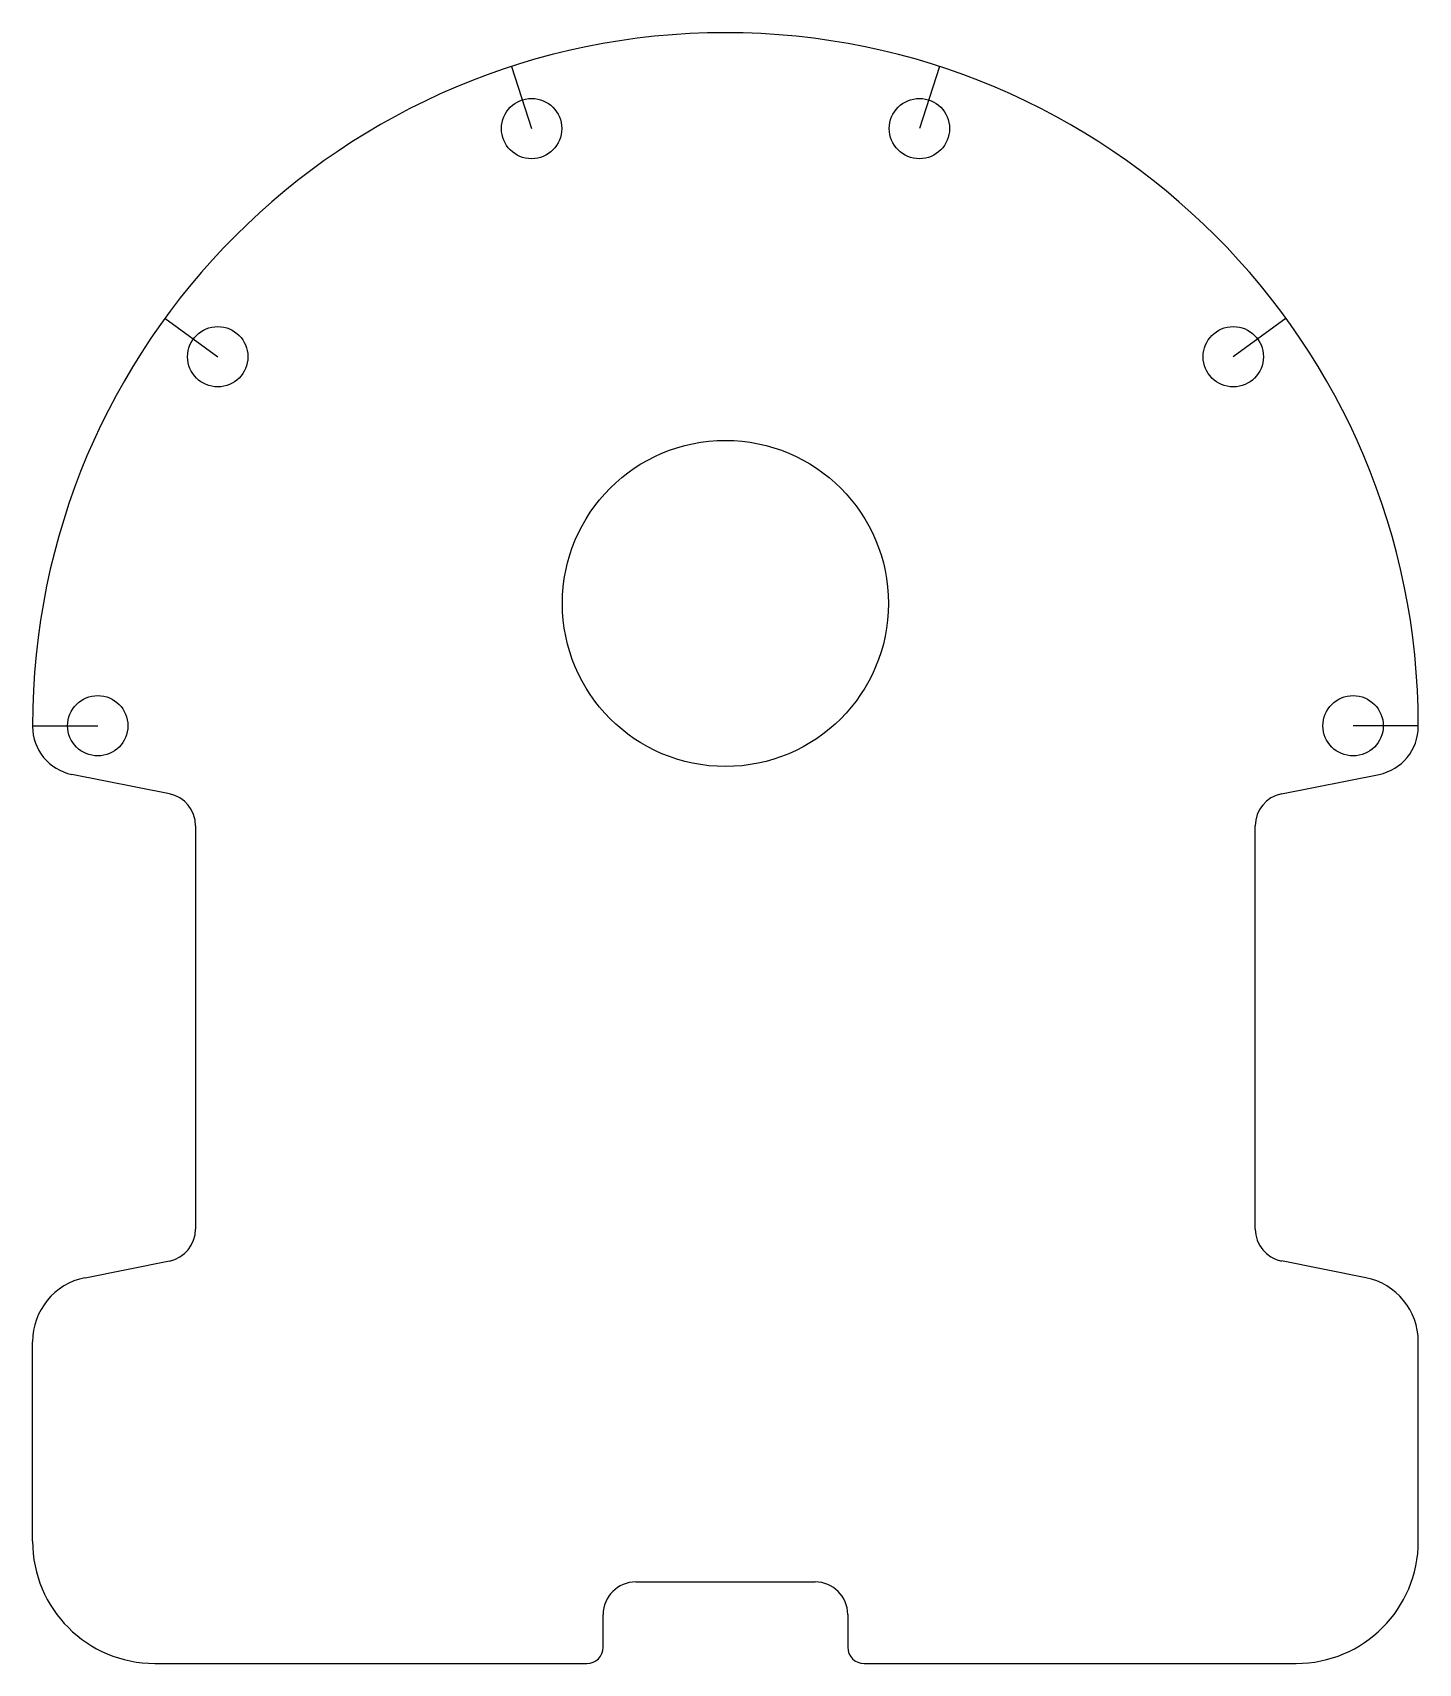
# Model space of a CAD drawing. Extents: x -33.1 to 51.9, y -22.5 to 77.5.
import ezdxf

# ---------------------------------------------------------------- set-up
doc = ezdxf.new("R2010")
doc.units = 0
doc.layers.add('MODELSKETCH_VISIBLE', color=7, linetype='CONTINUOUS')

msp = doc.modelspace()

# ---------------------------------------------------------------- linework, layer by layer
at = {"layer": 'MODELSKETCH_VISIBLE'}
for p, q in [((-3.74, 75.46), (-2.5, 71.66)), ((22.53, 75.46), (21.29, 71.66)), ((-24.99, 60.03), (-21.75, 57.67)), ((43.78, 60.03), (40.54, 57.67)), ((-33.11, 35.04), (-29.11, 35.04)), ((-33.11, 35.04), (-33.11, 35)), ((51.89, 35.04), (47.89, 35.04)), ((51.89, 35), (51.89, 35.04)), ((-24.71, 30.87), (-30.69, 32.06)), ((43.5, 30.87), (49.48, 32.06)), ((-23.11, 28.91), (-23.11, 4.18)), ((41.89, 4.18), (41.89, 28.91)), ((-29.89, 1.19), (-24.71, 2.22)), ((48.68, 1.19), (43.5, 2.22)), ((-33.11, -14.96), (-33.11, -2.73)), ((51.89, -14.96), (51.89, -2.73)), ((3.89, -17.46), (14.89, -17.46)), ((1.89, -21.46), (1.89, -19.46)), ((16.89, -19.46), (16.89, -21.46)), ((-25.61, -22.46), (0.89, -22.46)), ((17.89, -22.46), (44.39, -22.46))]:
    msp.add_line(p, q, dxfattribs=at)
for centre, radius in [((-2.5, 71.66), 1.85), ((21.29, 71.66), 1.85), ((-21.75, 57.67), 1.85), ((40.54, 57.67), 1.85), ((9.39, 42.54), 10), ((-29.11, 35.04), 1.85), ((47.89, 35.04), 1.85)]:
    msp.add_circle(centre, radius, dxfattribs=at)
for centre, radius, start, end in [((9.39, 35.04), 42.5, 0, 180), ((-30.11, 35), 3, 180, 258.6901), ((48.89, 35), 3, 281.3099, 0), ((-25.11, 28.91), 2, 0, 78.6901), ((43.89, 28.91), 2, 101.3099, 180), ((-25.11, 4.18), 2, 281.3099, 0), ((43.89, 4.18), 2, 180, 258.6901), ((-29.11, -2.73), 4, 101.3099, 180), ((47.89, -2.73), 4, 0, 78.6901), ((-25.61, -14.96), 7.5, 180, 270), ((44.39, -14.96), 7.5, 270, 0), ((3.89, -19.46), 2, 90, 180), ((14.89, -19.46), 2, 0, 90), ((0.89, -21.46), 1, 270, 0), ((17.89, -21.46), 1, 180, 270)]:
    msp.add_arc(centre, radius, start, end, dxfattribs=at)

doc.saveas('drawing.dxf')
